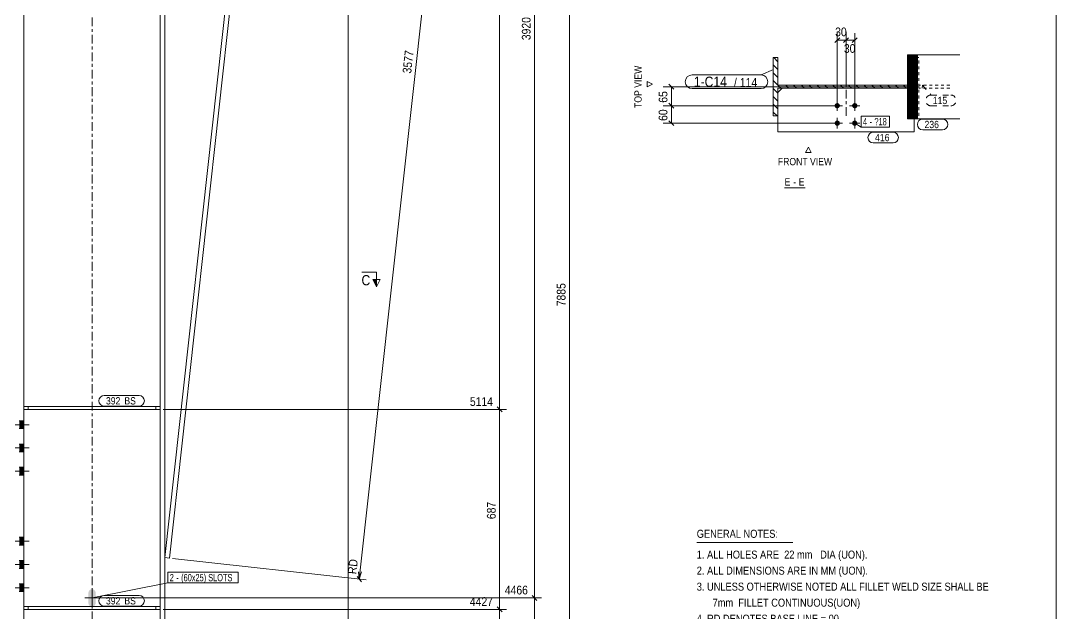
# Model space of a CAD drawing. Header units: millimetres. Extents: x 2 to 579, y 1 to 825.
# Drawn here: x 223.3 to 579, y 195.5 to 399.1 of the extents above; entities that cross this region are included whole.
import ezdxf

# ---------------------------------------------------------------- set-up
doc = ezdxf.new("R2010")
doc.units = ezdxf.units.MM
for name, pattern in [('XKITLINE00', [0]), ('XKITLINE01', [4, 1, -1, 1, -1]), ('XKITLINE02', [4, 2, -2]), ('XKITLINE03', [6, 3, -1, 1, -1])]:
    doc.linetypes.add(name, pattern=pattern)
for name, color, linetype, lineweight in [('Bolt', 3, 'Continuous', 0), ('BoltMark', 7, 'Continuous', 0), ('Dimensions', 7, 'Continuous', 0), ('DrawingSheet', 5, 'Continuous', 0), ('OtherObjectType', 7, 'Continuous', 0), ('Part', 2, 'Continuous', 0), ('PartMark', 7, 'Continuous', 0), ('Section', 6, 'Continuous', 0)]:
    doc.layers.add(name, color=color, linetype=linetype, lineweight=lineweight)
doc.styles.add('ARIAL', font='ARIAL.TTF')
doc.styles.add('ARIAL_NARROW', font='ARIALN.TTF')

# ---------------------------------------------------------------- blocks, each defined once
blk = doc.blocks.new('*A5')
at = {"layer": 'Part', "color": 7, "linetype": 'XKITLINE00', "lineweight": 0}
for p, q in [((483.37, 384.95), (481.95, 386.37)), ((483.37, 382.26), (481.77, 383.86)), ((483.37, 379.56), (481.77, 381.16)), ((483.37, 376.87), (481.77, 378.47)), ((482.02, 375.52), (481.77, 375.78)), ((483.37, 374.18), (482.02, 375.52)), ((484.37, 375.87), (483.37, 376.87)), ((487.06, 375.87), (486.06, 376.87)), ((489.75, 375.87), (488.75, 376.87)), ((492.45, 375.87), (491.45, 376.87)), ((495.14, 375.87), (494.14, 376.87)), ((497.84, 375.87), (496.84, 376.87)), ((500.53, 375.87), (499.53, 376.87)), ((503.22, 375.87), (502.22, 376.87)), ((505.92, 375.87), (504.92, 376.87)), ((508.61, 375.87), (507.61, 376.87)), ((511.31, 375.87), (510.31, 376.87)), ((514, 375.87), (513, 376.87)), ((516.69, 375.87), (515.69, 376.87)), ((519.39, 375.87), (518.39, 376.87)), ((522.08, 375.87), (521.08, 376.87)), ((524.78, 375.87), (523.78, 376.87)), ((527.47, 375.87), (526.47, 376.87)), ((483.37, 371.48), (481.77, 373.08)), ((483.37, 368.79), (481.77, 370.39)), ((483.09, 366.37), (481.77, 367.69))]:
    blk.add_line(p, q, dxfattribs=at)
blk = doc.blocks.new('*A6')
at = {"layer": 'Part', "color": 7, "linetype": 'XKITLINE00', "lineweight": 0}
for p, q in [((527.88, 386.9), (528.12, 387.13)), ((527.88, 386.43), (528.35, 386.9)), ((527.88, 385.96), (528.59, 386.66)), ((527.88, 385.49), (528.82, 386.43)), ((527.88, 385.02), (529.06, 386.19)), ((527.88, 384.55), (529.29, 385.96)), ((527.88, 384.08), (529.53, 385.72)), ((527.88, 383.61), (529.76, 385.49)), ((527.88, 383.14), (530, 385.25)), ((527.88, 382.67), (530.23, 385.02)), ((527.88, 382.2), (530.47, 384.78)), ((527.88, 381.73), (530.7, 384.55)), ((527.88, 381.26), (530.94, 384.31)), ((528.12, 387.13), (528.35, 387.37)), ((528.35, 386.9), (528.82, 387.37)), ((528.59, 386.66), (529.29, 387.37)), ((528.82, 386.43), (529.76, 387.37)), ((529.06, 386.19), (530.23, 387.37)), ((529.29, 385.96), (530.7, 387.37)), ((529.53, 385.72), (531.17, 387.37)), ((529.76, 385.49), (531.37, 387.1)), ((530, 385.25), (531.37, 386.63)), ((530.23, 385.02), (531.37, 386.16)), ((530.47, 384.78), (531.37, 385.69)), ((530.7, 384.55), (531.37, 385.22)), ((530.94, 384.31), (531.37, 384.75)), ((531.17, 384.08), (531.37, 384.28)), ((527.88, 380.79), (531.17, 384.08)), ((527.88, 380.32), (531.37, 383.81)), ((527.88, 379.85), (531.37, 383.34)), ((527.88, 379.38), (531.37, 382.87)), ((527.88, 378.91), (531.37, 382.4)), ((527.88, 378.43), (531.37, 381.93)), ((527.88, 377.96), (531.37, 381.46)), ((527.88, 377.49), (531.37, 380.99)), ((527.88, 377.02), (531.37, 380.52)), ((527.88, 376.55), (531.37, 380.04)), ((527.88, 376.08), (531.37, 379.57)), ((527.88, 375.61), (531.37, 379.1)), ((527.88, 375.14), (531.37, 378.63)), ((527.88, 374.67), (531.37, 378.16)), ((527.88, 374.2), (531.37, 377.69)), ((527.88, 373.73), (531.37, 377.22)), ((527.88, 373.26), (531.37, 376.75)), ((527.88, 372.79), (531.37, 376.28)), ((527.88, 372.32), (531.37, 375.81)), ((527.88, 371.85), (531.37, 375.34)), ((527.88, 371.38), (531.37, 374.87)), ((527.88, 370.91), (531.37, 374.4)), ((527.88, 370.44), (531.37, 373.93)), ((527.88, 369.97), (531.37, 373.46)), ((527.88, 369.5), (531.37, 372.99)), ((527.88, 369.03), (531.37, 372.52)), ((527.88, 368.56), (531.37, 372.05)), ((527.88, 368.09), (531.37, 371.58)), ((527.88, 367.62), (531.37, 371.11)), ((527.88, 367.15), (531.37, 370.64)), ((527.88, 366.68), (531.37, 370.17)), ((527.88, 366.21), (531.37, 369.7)), ((527.88, 365.74), (531.37, 369.23)), ((527.98, 365.37), (531.37, 368.76)), ((528.45, 365.37), (531.37, 368.29)), ((528.92, 365.37), (531.37, 367.82)), ((529.39, 365.37), (531.37, 367.35)), ((529.87, 365.37), (531.37, 366.88)), ((530.34, 365.37), (531.37, 366.41)), ((530.81, 365.37), (531.37, 365.94)), ((531.28, 365.37), (531.36, 365.46))]:
    blk.add_line(p, q, dxfattribs=at)
blk = doc.blocks.new('*A9')
at = {"layer": 'Bolt'}
for points in [[(224.37, 258.97), (222.77, 258.97), (222.77, 261.67), (224.37, 261.67)], [(224.37, 258.97), (222.77, 258.97), (222.77, 261.67), (224.37, 261.67)], [(224.37, 250.97), (222.77, 250.97), (222.77, 253.67), (224.37, 253.67)], [(224.37, 250.97), (222.77, 250.97), (222.77, 253.67), (224.37, 253.67)], [(224.37, 242.97), (222.77, 242.97), (222.77, 245.67), (224.37, 245.67)], [(224.37, 242.97), (222.77, 242.97), (222.77, 245.67), (224.37, 245.67)], [(224.37, 218.97), (222.77, 218.97), (222.77, 221.67), (224.37, 221.67)], [(224.37, 218.97), (222.77, 218.97), (222.77, 221.67), (224.37, 221.67)], [(224.37, 210.97), (222.77, 210.97), (222.77, 213.67), (224.37, 213.67)], [(224.37, 210.97), (222.77, 210.97), (222.77, 213.67), (224.37, 213.67)], [(224.37, 202.97), (222.77, 202.97), (222.77, 205.67), (224.37, 205.67)], [(224.37, 202.97), (222.77, 202.97), (222.77, 205.67), (224.37, 205.67)]]:
    blk.add_hatch(color=3, dxfattribs=at).paths.add_polyline_path(points, flags=17)
at = {"layer": 'Bolt', "color": 3, "linetype": 'XKITLINE00', "lineweight": 0}
for p, q in [((226.22, 260.32), (218.72, 260.32)), ((226.22, 260.32), (218.72, 260.32)), ((224.37, 261.67), (222.77, 261.67)), ((224.37, 261.67), (222.77, 261.67)), ((224.37, 258.97), (222.77, 258.97)), ((224.37, 258.97), (222.77, 258.97)), ((224.37, 253.67), (222.77, 253.67)), ((224.37, 253.67), (222.77, 253.67)), ((226.22, 252.32), (218.72, 252.32)), ((226.22, 252.32), (218.72, 252.32)), ((224.37, 250.97), (222.77, 250.97)), ((224.37, 250.97), (222.77, 250.97)), ((224.37, 245.67), (222.77, 245.67)), ((224.37, 245.67), (222.77, 245.67)), ((226.22, 244.32), (218.72, 244.32)), ((226.22, 244.32), (218.72, 244.32)), ((224.37, 242.97), (222.77, 242.97)), ((224.37, 242.97), (222.77, 242.97)), ((224.37, 221.67), (222.77, 221.67)), ((224.37, 221.67), (222.77, 221.67)), ((226.22, 220.32), (218.72, 220.32)), ((226.22, 220.32), (218.72, 220.32)), ((224.37, 218.97), (222.77, 218.97)), ((224.37, 218.97), (222.77, 218.97)), ((224.37, 213.67), (222.77, 213.67)), ((224.37, 213.67), (222.77, 213.67)), ((226.22, 212.32), (218.72, 212.32)), ((226.22, 212.32), (218.72, 212.32)), ((224.37, 210.97), (222.77, 210.97)), ((224.37, 210.97), (222.77, 210.97)), ((226.22, 204.32), (218.72, 204.32)), ((226.22, 204.32), (218.72, 204.32)), ((224.37, 205.67), (222.77, 205.67)), ((224.37, 205.67), (222.77, 205.67)), ((224.37, 202.97), (222.77, 202.97)), ((224.37, 202.97), (222.77, 202.97))]:
    blk.add_line(p, q, dxfattribs=at)
blk = doc.blocks.new('*A10')
at = {"layer": 'Bolt'}
blk.add_hatch(color=3, dxfattribs=at).paths.add_polyline_path([(248.25, 197.91), (247.77, 197.82), (247.3, 197.91), (246.89, 198.18), (246.62, 198.59), (246.52, 199.07), (246.52, 202.57), (246.62, 203.05), (246.89, 203.45), (247.3, 203.72), (247.77, 203.82), (248.25, 203.72), (248.66, 203.45), (248.93, 203.05), (249.02, 202.57), (249.02, 199.07), (248.93, 198.59), (248.66, 198.18)], flags=17)
at = {"layer": 'Bolt', "color": 3, "linetype": 'XKITLINE00', "lineweight": 0}
for p, q in [((247.77, 203.32), (247.77, 198.32)), ((250.27, 200.82), (245.27, 200.82))]:
    blk.add_line(p, q, dxfattribs=at)
blk = doc.blocks.new('*A23')
at = {"layer": 'Part', "color": 7, "linetype": 'XKITLINE03', "lineweight": 0}
blk.add_line((247.77, 127.19), (247.77, 642.14), dxfattribs=at)
at = {"layer": 'Part', "color": 2, "linetype": 'XKITLINE00', "lineweight": 0}
for p, q in [((272.77, 127.19), (272.77, 614.67)), ((224.37, 611.32), (224.37, 127.19)), ((271.17, 611.32), (271.17, 127.19))]:
    blk.add_line(p, q, dxfattribs=at)
blk = doc.blocks.new('*A36')
at = {"layer": 'Part', "color": 2, "linetype": 'XKITLINE00', "lineweight": 0}
for p, q in [((271.17, 197.88), (224.37, 197.88)), ((271.17, 196.88), (224.37, 196.88))]:
    blk.add_line(p, q, dxfattribs=at)
at = {"layer": 'Part', "color": 7, "linetype": 'XKITLINE01', "lineweight": 0}
for p, q in [((224.37, 196.88), (224.37, 197.88)), ((225.87, 196.88), (225.87, 197.88)), ((269.67, 196.88), (269.67, 197.88)), ((271.17, 196.88), (271.17, 197.88))]:
    blk.add_line(p, q, dxfattribs=at)
blk = doc.blocks.new('*A37')
at = {"layer": 'Part', "color": 7, "linetype": 'XKITLINE01', "lineweight": 0}
for p, q in [((271.17, 197.88), (224.37, 197.88)), ((224.37, 197.88), (224.37, 196.88)), ((271.17, 196.88), (224.37, 196.88)), ((225.87, 196.88), (225.87, 197.88)), ((269.67, 196.88), (269.67, 197.88)), ((271.17, 196.88), (271.17, 197.88))]:
    blk.add_line(p, q, dxfattribs=at)
blk = doc.blocks.new('*A38')
at = {"layer": 'Part', "color": 2, "linetype": 'XKITLINE00', "lineweight": 0}
for p, q in [((271.17, 266.56), (224.37, 266.56)), ((271.17, 265.56), (224.37, 265.56))]:
    blk.add_line(p, q, dxfattribs=at)
at = {"layer": 'Part', "color": 7, "linetype": 'XKITLINE01', "lineweight": 0}
for p, q in [((224.37, 265.56), (224.37, 266.56)), ((225.87, 265.56), (225.87, 266.56)), ((269.67, 265.56), (269.67, 266.56)), ((271.17, 265.56), (271.17, 266.56))]:
    blk.add_line(p, q, dxfattribs=at)
blk = doc.blocks.new('*A39')
at = {"layer": 'Part', "color": 7, "linetype": 'XKITLINE01', "lineweight": 0}
for p, q in [((271.17, 266.56), (224.37, 266.56)), ((224.37, 266.56), (224.37, 265.56)), ((271.17, 265.56), (224.37, 265.56)), ((225.87, 265.56), (225.87, 266.56)), ((269.67, 265.56), (269.67, 266.56)), ((271.17, 265.56), (271.17, 266.56))]:
    blk.add_line(p, q, dxfattribs=at)
blk = doc.blocks.new('*A41')
at = {"layer": 'Part', "color": 7, "linetype": 'XKITLINE01', "lineweight": 0}
blk.add_line((272.77, 214.67), (272.77, 613.2), dxfattribs=at)
at = {"layer": 'Part', "color": 2, "linetype": 'XKITLINE00', "lineweight": 0}
for p, q in [((313.76, 586.02), (272.77, 214.67)), ((274.36, 214.49), (315.25, 584.98)), ((272.77, 214.67), (274.36, 214.49))]:
    blk.add_line(p, q, dxfattribs=at)
blk = doc.blocks.new('*A46')
at = {"layer": 'Part', "color": 7, "linetype": 'XKITLINE03', "lineweight": 0}
for p, q in [((247.77, 127.19), (247.77, 200.82)), ((247.77, 96.29), (247.77, 127.09)), ((247.77, 71.19), (247.77, 96.19))]:
    blk.add_line(p, q, dxfattribs=at)
at = {"layer": 'Part', "color": 2, "linetype": 'XKITLINE00', "lineweight": 0}
for p, q in [((240.27, 127.19), (240.27, 190.82)), ((240.27, 190.82), (255.27, 190.82)), ((255.27, 127.19), (255.27, 190.82)), ((240.27, 96.29), (240.27, 127.09)), ((255.27, 96.29), (255.27, 127.09)), ((240.27, 81.19), (240.27, 96.19)), ((255.27, 81.19), (255.27, 96.19)), ((240.27, 81.19), (255.27, 81.19))]:
    blk.add_line(p, q, dxfattribs=at)
at = {"layer": 'Part', "color": 7, "linetype": 'XKITLINE01', "lineweight": 0}
for p, q in [((247.45, 190.82), (247.45, 127.19)), ((248.1, 190.82), (248.1, 127.19)), ((247.45, 127.09), (247.45, 96.29)), ((248.1, 127.09), (248.1, 96.29)), ((247.45, 96.19), (247.45, 81.19)), ((248.1, 96.19), (248.1, 81.19))]:
    blk.add_line(p, q, dxfattribs=at)
blk = doc.blocks.new('*A111')
at = {"layer": 'Bolt'}
for points in [[(502.87, 369.91), (502.87, 369.96), (502.88, 370), (502.88, 370.05), (502.89, 370.09), (502.9, 370.13), (502.92, 370.17), (502.93, 370.21), (502.95, 370.25), (502.97, 370.29), (502.99, 370.33), (503.02, 370.37), (503.04, 370.41), (503.07, 370.44), (503.1, 370.47), (503.13, 370.51), (503.16, 370.54), (503.2, 370.57), (503.23, 370.59), (503.27, 370.62), (503.3, 370.64), (503.34, 370.66), (503.38, 370.68), (503.42, 370.7), (503.46, 370.72), (503.5, 370.73), (503.55, 370.74), (503.59, 370.75), (503.63, 370.76), (503.68, 370.77), (503.72, 370.77), (503.77, 370.77), (503.81, 370.77), (503.85, 370.77), (503.9, 370.76), (503.94, 370.75), (503.98, 370.74), (504.03, 370.73), (504.07, 370.72), (504.11, 370.7), (504.15, 370.68), (504.19, 370.66), (504.23, 370.64), (504.27, 370.62), (504.3, 370.59), (504.34, 370.57), (504.37, 370.54), (504.4, 370.51), (504.43, 370.47), (504.46, 370.44), (504.49, 370.41), (504.51, 370.37), (504.54, 370.33), (504.56, 370.29), (504.58, 370.25), (504.6, 370.21), (504.61, 370.17), (504.63, 370.13), (504.64, 370.09), (504.65, 370.05), (504.66, 370), (504.66, 369.96), (504.66, 369.91), (504.67, 369.87), (504.66, 369.83), (504.66, 369.78), (504.66, 369.74), (504.65, 369.69), (504.64, 369.65), (504.63, 369.61), (504.61, 369.57), (504.6, 369.53), (504.58, 369.48), (504.56, 369.45), (504.54, 369.41), (504.51, 369.37), (504.49, 369.33), (504.46, 369.3), (504.43, 369.27), (504.4, 369.23), (504.37, 369.2), (504.34, 369.17), (504.3, 369.15), (504.27, 369.12), (504.23, 369.1), (504.19, 369.08), (504.15, 369.06), (504.11, 369.04), (504.07, 369.02), (504.03, 369.01), (503.98, 369), (503.94, 368.99), (503.9, 368.98), (503.85, 368.97), (503.81, 368.97), (503.77, 368.97), (503.72, 368.97), (503.68, 368.97), (503.63, 368.98), (503.59, 368.99), (503.55, 369), (503.5, 369.01), (503.46, 369.02), (503.42, 369.04), (503.38, 369.06), (503.34, 369.08), (503.3, 369.1), (503.27, 369.12), (503.23, 369.15), (503.2, 369.17), (503.16, 369.2), (503.13, 369.23), (503.1, 369.27), (503.07, 369.3), (503.04, 369.33), (503.02, 369.37), (502.99, 369.41), (502.97, 369.45), (502.95, 369.48), (502.93, 369.53), (502.92, 369.57), (502.9, 369.61), (502.89, 369.65), (502.88, 369.69), (502.88, 369.74), (502.87, 369.78), (502.87, 369.83), (502.87, 369.87)], [(508.87, 369.91), (508.87, 369.96), (508.88, 370), (508.88, 370.05), (508.89, 370.09), (508.9, 370.13), (508.92, 370.17), (508.93, 370.21), (508.95, 370.25), (508.97, 370.29), (508.99, 370.33), (509.02, 370.37), (509.04, 370.41), (509.07, 370.44), (509.1, 370.47), (509.13, 370.51), (509.16, 370.54), (509.2, 370.57), (509.23, 370.59), (509.27, 370.62), (509.3, 370.64), (509.34, 370.66), (509.38, 370.68), (509.42, 370.7), (509.46, 370.72), (509.5, 370.73), (509.55, 370.74), (509.59, 370.75), (509.63, 370.76), (509.68, 370.77), (509.72, 370.77), (509.77, 370.77), (509.81, 370.77), (509.85, 370.77), (509.9, 370.76), (509.94, 370.75), (509.98, 370.74), (510.03, 370.73), (510.07, 370.72), (510.11, 370.7), (510.15, 370.68), (510.19, 370.66), (510.23, 370.64), (510.27, 370.62), (510.3, 370.59), (510.34, 370.57), (510.37, 370.54), (510.4, 370.51), (510.43, 370.47), (510.46, 370.44), (510.49, 370.41), (510.51, 370.37), (510.54, 370.33), (510.56, 370.29), (510.58, 370.25), (510.6, 370.21), (510.61, 370.17), (510.63, 370.13), (510.64, 370.09), (510.65, 370.05), (510.66, 370), (510.66, 369.96), (510.66, 369.91), (510.67, 369.87), (510.66, 369.83), (510.66, 369.78), (510.66, 369.74), (510.65, 369.69), (510.64, 369.65), (510.63, 369.61), (510.61, 369.57), (510.6, 369.53), (510.58, 369.48), (510.56, 369.45), (510.54, 369.41), (510.51, 369.37), (510.49, 369.33), (510.46, 369.3), (510.43, 369.27), (510.4, 369.23), (510.37, 369.2), (510.34, 369.17), (510.3, 369.15), (510.27, 369.12), (510.23, 369.1), (510.19, 369.08), (510.15, 369.06), (510.11, 369.04), (510.07, 369.02), (510.03, 369.01), (509.98, 369), (509.94, 368.99), (509.9, 368.98), (509.85, 368.97), (509.81, 368.97), (509.77, 368.97), (509.72, 368.97), (509.68, 368.97), (509.63, 368.98), (509.59, 368.99), (509.55, 369), (509.5, 369.01), (509.46, 369.02), (509.42, 369.04), (509.38, 369.06), (509.34, 369.08), (509.3, 369.1), (509.27, 369.12), (509.23, 369.15), (509.2, 369.17), (509.16, 369.2), (509.13, 369.23), (509.1, 369.27), (509.07, 369.3), (509.04, 369.33), (509.02, 369.37), (508.99, 369.41), (508.97, 369.45), (508.95, 369.48), (508.93, 369.53), (508.92, 369.57), (508.9, 369.61), (508.89, 369.65), (508.88, 369.69), (508.88, 369.74), (508.87, 369.78), (508.87, 369.83), (508.87, 369.87)], [(502.87, 363.91), (502.87, 363.96), (502.88, 364), (502.88, 364.05), (502.89, 364.09), (502.9, 364.13), (502.92, 364.17), (502.93, 364.21), (502.95, 364.25), (502.97, 364.29), (502.99, 364.33), (503.02, 364.37), (503.04, 364.41), (503.07, 364.44), (503.1, 364.47), (503.13, 364.51), (503.16, 364.54), (503.2, 364.57), (503.23, 364.59), (503.27, 364.62), (503.3, 364.64), (503.34, 364.66), (503.38, 364.68), (503.42, 364.7), (503.46, 364.72), (503.5, 364.73), (503.55, 364.74), (503.59, 364.75), (503.63, 364.76), (503.68, 364.77), (503.72, 364.77), (503.77, 364.77), (503.81, 364.77), (503.85, 364.77), (503.9, 364.76), (503.94, 364.75), (503.98, 364.74), (504.03, 364.73), (504.07, 364.72), (504.11, 364.7), (504.15, 364.68), (504.19, 364.66), (504.23, 364.64), (504.27, 364.62), (504.3, 364.59), (504.34, 364.57), (504.37, 364.54), (504.4, 364.51), (504.43, 364.47), (504.46, 364.44), (504.49, 364.41), (504.51, 364.37), (504.54, 364.33), (504.56, 364.29), (504.58, 364.25), (504.6, 364.21), (504.61, 364.17), (504.63, 364.13), (504.64, 364.09), (504.65, 364.05), (504.66, 364), (504.66, 363.96), (504.66, 363.91), (504.67, 363.87), (504.66, 363.83), (504.66, 363.78), (504.66, 363.74), (504.65, 363.69), (504.64, 363.65), (504.63, 363.61), (504.61, 363.57), (504.6, 363.53), (504.58, 363.48), (504.56, 363.45), (504.54, 363.41), (504.51, 363.37), (504.49, 363.33), (504.46, 363.3), (504.43, 363.27), (504.4, 363.23), (504.37, 363.2), (504.34, 363.17), (504.3, 363.15), (504.27, 363.12), (504.23, 363.1), (504.19, 363.08), (504.15, 363.06), (504.11, 363.04), (504.07, 363.02), (504.03, 363.01), (503.98, 363), (503.94, 362.99), (503.9, 362.98), (503.85, 362.97), (503.81, 362.97), (503.77, 362.97), (503.72, 362.97), (503.68, 362.97), (503.63, 362.98), (503.59, 362.99), (503.55, 363), (503.5, 363.01), (503.46, 363.02), (503.42, 363.04), (503.38, 363.06), (503.34, 363.08), (503.3, 363.1), (503.27, 363.12), (503.23, 363.15), (503.2, 363.17), (503.16, 363.2), (503.13, 363.23), (503.1, 363.27), (503.07, 363.3), (503.04, 363.33), (503.02, 363.37), (502.99, 363.41), (502.97, 363.45), (502.95, 363.48), (502.93, 363.53), (502.92, 363.57), (502.9, 363.61), (502.89, 363.65), (502.88, 363.69), (502.88, 363.74), (502.87, 363.78), (502.87, 363.83), (502.87, 363.87)], [(508.87, 363.91), (508.87, 363.96), (508.88, 364), (508.88, 364.05), (508.89, 364.09), (508.9, 364.13), (508.92, 364.17), (508.93, 364.21), (508.95, 364.25), (508.97, 364.29), (508.99, 364.33), (509.02, 364.37), (509.04, 364.41), (509.07, 364.44), (509.1, 364.47), (509.13, 364.51), (509.16, 364.54), (509.2, 364.57), (509.23, 364.59), (509.27, 364.62), (509.3, 364.64), (509.34, 364.66), (509.38, 364.68), (509.42, 364.7), (509.46, 364.72), (509.5, 364.73), (509.55, 364.74), (509.59, 364.75), (509.63, 364.76), (509.68, 364.77), (509.72, 364.77), (509.77, 364.77), (509.81, 364.77), (509.85, 364.77), (509.9, 364.76), (509.94, 364.75), (509.98, 364.74), (510.03, 364.73), (510.07, 364.72), (510.11, 364.7), (510.15, 364.68), (510.19, 364.66), (510.23, 364.64), (510.27, 364.62), (510.3, 364.59), (510.34, 364.57), (510.37, 364.54), (510.4, 364.51), (510.43, 364.47), (510.46, 364.44), (510.49, 364.41), (510.51, 364.37), (510.54, 364.33), (510.56, 364.29), (510.58, 364.25), (510.6, 364.21), (510.61, 364.17), (510.63, 364.13), (510.64, 364.09), (510.65, 364.05), (510.66, 364), (510.66, 363.96), (510.66, 363.91), (510.67, 363.87), (510.66, 363.83), (510.66, 363.78), (510.66, 363.74), (510.65, 363.69), (510.64, 363.65), (510.63, 363.61), (510.61, 363.57), (510.6, 363.53), (510.58, 363.48), (510.56, 363.45), (510.54, 363.41), (510.51, 363.37), (510.49, 363.33), (510.46, 363.3), (510.43, 363.27), (510.4, 363.23), (510.37, 363.2), (510.34, 363.17), (510.3, 363.15), (510.27, 363.12), (510.23, 363.1), (510.19, 363.08), (510.15, 363.06), (510.11, 363.04), (510.07, 363.02), (510.03, 363.01), (509.98, 363), (509.94, 362.99), (509.9, 362.98), (509.85, 362.97), (509.81, 362.97), (509.77, 362.97), (509.72, 362.97), (509.68, 362.97), (509.63, 362.98), (509.59, 362.99), (509.55, 363), (509.5, 363.01), (509.46, 363.02), (509.42, 363.04), (509.38, 363.06), (509.34, 363.08), (509.3, 363.1), (509.27, 363.12), (509.23, 363.15), (509.2, 363.17), (509.16, 363.2), (509.13, 363.23), (509.1, 363.27), (509.07, 363.3), (509.04, 363.33), (509.02, 363.37), (508.99, 363.41), (508.97, 363.45), (508.95, 363.48), (508.93, 363.53), (508.92, 363.57), (508.9, 363.61), (508.89, 363.65), (508.88, 363.69), (508.88, 363.74), (508.87, 363.78), (508.87, 363.83), (508.87, 363.87)]]:
    blk.add_hatch(color=3, dxfattribs=at).paths.add_polyline_path(points, flags=17)
at = {"layer": 'Bolt', "color": 3, "linetype": 'XKITLINE00', "lineweight": 0}
for p, q in [((503.77, 368.07), (503.77, 371.67)), ((509.77, 368.07), (509.77, 371.67)), ((505.57, 369.87), (501.97, 369.87)), ((511.57, 369.87), (507.97, 369.87)), ((505.57, 363.87), (501.97, 363.87)), ((503.77, 362.07), (503.77, 365.67)), ((511.57, 363.87), (507.97, 363.87)), ((509.77, 362.07), (509.77, 365.67))]:
    blk.add_line(p, q, dxfattribs=at)
blk = doc.blocks.new('*A112')
at = {"layer": 'Part', "color": 2, "linetype": 'XKITLINE00', "lineweight": 0}
for p, q in [((481.77, 366.37), (481.77, 386.37)), ((481.77, 386.37), (483.37, 386.37)), ((483.37, 386.37), (483.37, 376.87)), ((483.37, 376.87), (527.88, 376.87)), ((527.88, 375.87), (483.37, 375.87)), ((483.37, 375.87), (483.37, 366.37)), ((527.88, 376.87), (527.88, 375.87)), ((483.37, 366.37), (481.77, 366.37))]:
    blk.add_line(p, q, dxfattribs=at)
at = {"layer": 'Part', "color": 7, "linetype": 'XKITLINE03', "lineweight": 0}
for p, q in [((506.77, 366.37), (506.77, 386.37)), ((516.77, 376.37), (496.77, 376.37))]:
    blk.add_line(p, q, dxfattribs=at)
at = {"layer": 'Part', "color": 7, "linetype": 'XKITLINE01', "lineweight": 0}
for p, q in [((531.77, 386.37), (530.17, 386.37)), ((530.17, 386.37), (530.17, 376.87)), ((531.77, 366.37), (531.77, 386.37)), ((530.17, 376.87), (527.88, 376.87)), ((530.17, 375.87), (527.88, 375.87)), ((530.17, 375.87), (530.17, 366.37)), ((530.17, 366.37), (531.77, 366.37))]:
    blk.add_line(p, q, dxfattribs=at)
blk = doc.blocks.new('*A113')
at = {"layer": 'Part', "color": 2, "linetype": 'XKITLINE00', "lineweight": 0}
for p, q in [((545.84, 387.37), (527.88, 387.37)), ((527.88, 365.37), (527.88, 387.37)), ((531.37, 365.37), (531.37, 387.37)), ((545.84, 365.37), (527.88, 365.37))]:
    blk.add_line(p, q, dxfattribs=at)
blk = doc.blocks.new('*A114')
at = {"layer": 'Part', "color": 7, "linetype": 'XKITLINE01', "lineweight": 0}
for p, q in [((542.41, 376.87), (531.76, 376.87)), ((531.76, 375.87), (531.76, 376.87)), ((542.38, 375.87), (531.76, 375.87)), ((532.98, 375.87), (532.99, 376.87))]:
    blk.add_line(p, q, dxfattribs=at)
blk = doc.blocks.new('*A115')
at = {"layer": 'Part', "color": 2, "linetype": 'XKITLINE00', "lineweight": 0}
for p, q in [((484.87, 375.87), (483.37, 374.37)), ((483.37, 360.87), (483.37, 366.37)), ((530.17, 360.87), (530.17, 365.37)), ((483.37, 360.87), (530.17, 360.87))]:
    blk.add_line(p, q, dxfattribs=at)
at = {"layer": 'Part', "color": 7, "linetype": 'XKITLINE01', "lineweight": 0}
for p, q in [((483.37, 366.37), (483.37, 374.37)), ((528.67, 375.87), (484.87, 375.87)), ((530.17, 374.37), (528.67, 375.87)), ((530.17, 365.37), (530.17, 374.37))]:
    blk.add_line(p, q, dxfattribs=at)
blk = doc.blocks.new('*A136')
at = {"layer": 'DrawingSheet', "color": 5, "linetype": 'XKITLINE00', "lineweight": 0}
blk.add_line((579, 5), (579, 825), dxfattribs=at)
blk = doc.blocks.new('*A138')
at = {"layer": 'OtherObjectType', "color": 7, "linetype": 'XKITLINE00', "lineweight": 0}
blk.add_line((455.5, 219.82), (488.5, 219.82), dxfattribs=at)
at = {"layer": 'OtherObjectType', "color": 7, "style": 'ARIAL_NARROW', "width": 1.008832}
for s, p in [('GENERAL NOTES:', (455.5, 221.47)), ('1. ALL HOLES ARE  22 mm   DIA (UON).', (455.5, 214.32)), ('2. ALL DIMENSIONS ARE IN MM (UON).', (455.5, 208.82)), ('3. UNLESS OTHERWISE NOTED ALL FILLET WELD SIZE SHALL BE', (455.5, 203.32)), ('7mm  FILLET CONTINUOUS(UON)', (460.95, 197.82)), ('4. RD DENOTES BASE LINE = 00', (455.5, 192.32))]:
    blk.add_text(s, height=2.75, dxfattribs=at).set_placement(p)
blk = doc.blocks.new('*A155')
at = {"layer": 'Dimensions', "color": 7, "linetype": 'XKITLINE00', "lineweight": 0}
blk.add_line((411.77, 68.19), (411.77, 542.69), dxfattribs=at)
at = {"layer": 'Dimensions', "color": 3, "style": 'ARIAL', "width": 0.85}
blk.add_text('7885', height=3, rotation=90.0002, dxfattribs=at).set_placement((410.42, 300.99))
blk = doc.blocks.new('*A157')
at = {"layer": 'Dimensions', "color": 7, "linetype": 'XKITLINE00', "lineweight": 0}
for p, q in [((248.77, 200.82), (402.17, 200.82)), ((398.93, 201.67), (400.62, 199.97)), ((399.77, 68.19), (399.77, 200.82)), ((273.77, 68.19), (402.17, 68.19)), ((398.93, 69.04), (400.62, 67.34))]:
    blk.add_line(p, q, dxfattribs=at)
at = {"layer": 'Dimensions', "color": 3}
for p in [(399.77, 200.82), (399.77, 68.19)]:
    blk.add_point(p, dxfattribs=at)
at = {"layer": 'Dimensions', "color": 3, "style": 'ARIAL', "width": 0.85}
blk.add_text('4466', height=3, dxfattribs=at).set_placement((389.57, 202.02))
blk.add_text('4466', height=3, rotation=90.0002, dxfattribs=at).set_placement((398.42, 130.06))
blk = doc.blocks.new('*A158')
at = {"layer": 'Dimensions', "color": 7, "linetype": 'XKITLINE00', "lineweight": 0}
for p, q in [((399.77, 200.82), (399.77, 592.82)), ((248.77, 200.82), (402.17, 200.82)), ((398.93, 201.67), (400.62, 199.97))]:
    blk.add_line(p, q, dxfattribs=at)
at = {"layer": 'Dimensions', "color": 3}
blk.add_point((399.77, 200.82), dxfattribs=at)
at = {"layer": 'Dimensions', "color": 3, "style": 'ARIAL', "width": 0.85}
blk.add_text('3920', height=3, rotation=90.0002, dxfattribs=at).set_placement((398.42, 392.37))
blk = doc.blocks.new('*A160')
at = {"layer": 'Dimensions', "color": 7, "linetype": 'XKITLINE00', "lineweight": 0}
for p, q in [((272.17, 196.88), (390.17, 196.88)), ((386.93, 197.72), (388.62, 196.03)), ((387.77, 68.19), (387.77, 196.88)), ((273.77, 68.19), (390.17, 68.19)), ((386.93, 69.04), (388.62, 67.34))]:
    blk.add_line(p, q, dxfattribs=at)
at = {"layer": 'Dimensions', "color": 3}
for p in [(387.77, 196.88), (387.77, 68.19)]:
    blk.add_point(p, dxfattribs=at)
at = {"layer": 'Dimensions', "color": 3, "style": 'ARIAL', "width": 0.85}
blk.add_text('4427', height=3, dxfattribs=at).set_placement((377.57, 198.08))
blk.add_text('4427', height=3, rotation=90.0002, dxfattribs=at).set_placement((386.42, 128.08))
blk = doc.blocks.new('*A161')
at = {"layer": 'Dimensions', "color": 7, "linetype": 'XKITLINE00', "lineweight": 0}
for p, q in [((272.17, 265.56), (390.17, 265.56)), ((386.93, 266.41), (388.62, 264.71)), ((387.77, 196.88), (387.77, 265.56)), ((272.17, 196.88), (390.17, 196.88)), ((386.93, 197.72), (388.62, 196.03))]:
    blk.add_line(p, q, dxfattribs=at)
at = {"layer": 'Dimensions', "color": 3}
for p in [(387.77, 265.56), (387.77, 196.88)]:
    blk.add_point(p, dxfattribs=at)
at = {"layer": 'Dimensions', "color": 3, "style": 'ARIAL', "width": 0.85}
blk.add_text('5114', height=3, dxfattribs=at).set_placement((377.57, 266.76))
blk.add_text('687', height=3, rotation=90.0002, dxfattribs=at).set_placement((386.42, 227.88))
blk = doc.blocks.new('*A162')
at = {"layer": 'Dimensions', "color": 7, "linetype": 'XKITLINE00', "lineweight": 0}
for p, q in [((223.77, 649.62), (390.17, 649.62)), ((386.93, 650.46), (388.62, 648.77)), ((387.77, 265.56), (387.77, 649.62)), ((272.17, 265.56), (390.17, 265.56)), ((386.93, 266.41), (388.62, 264.71))]:
    blk.add_line(p, q, dxfattribs=at)
at = {"layer": 'Dimensions', "color": 3}
for p in [(387.77, 649.62), (387.77, 265.56)]:
    blk.add_point(p, dxfattribs=at)
at = {"layer": 'Dimensions', "color": 3, "style": 'ARIAL', "width": 0.85}
blk.add_text('8954', height=3, dxfattribs=at).set_placement((377.57, 650.82))
blk.add_text('3841', height=3, rotation=90.0002, dxfattribs=at).set_placement((386.42, 453.14))
blk = doc.blocks.new('*A167')
at = {"layer": 'Dimensions', "color": 7, "linetype": 'XKITLINE00', "lineweight": 0}
blk.add_line((335.77, 186.82), (335.77, 649.62), dxfattribs=at)
blk = doc.blocks.new('*A179')
at = {"layer": 'Dimensions', "color": 7, "linetype": 'XKITLINE00', "lineweight": 0}
for p, q in [((314.6, 569.96), (381.21, 562.61)), ((339.59, 207.3), (378.83, 562.87)), ((378.08, 563.81), (379.58, 561.94)), ((275.36, 214.38), (341.97, 207.03)), ((275.36, 214.38), (341.97, 207.03)), ((340.38, 214.47), (339.59, 207.3)), ((338.84, 208.23), (340.34, 206.36)), ((339.36, 209.83), (339.59, 207.3)), ((340.36, 209.73), (339.59, 207.3))]:
    blk.add_line(p, q, dxfattribs=at)
at = {"layer": 'Dimensions', "color": 3}
for p in [(378.83, 562.87), (339.59, 207.3)]:
    blk.add_point(p, dxfattribs=at)
at = {"layer": 'Dimensions', "color": 7}
blk.add_point((339.59, 207.3), dxfattribs=at)
at = {"layer": 'Dimensions', "color": 3, "style": 'ARIAL', "width": 0.85}
for s, rotation, p in [('3577', -6.2968, (368.82, 565.18)), ('3577', 83.7034, (357.38, 380.81)), ('RD', 83.7034, (338.55, 208.86))]:
    blk.add_text(s, height=3, rotation=rotation, dxfattribs=at).set_placement(p)
blk = doc.blocks.new('*A184')
at = {"layer": 'BoltMark', "color": 7, "linetype": 'XKITLINE00', "lineweight": 0}
for p, q in [((273.86, 209.65), (297.98, 209.65)), ((273.86, 205.95), (273.86, 209.65)), ((297.98, 205.95), (297.98, 209.65)), ((247.77, 200.82), (273.86, 205.95)), ((273.86, 205.95), (297.98, 205.95))]:
    blk.add_line(p, q, dxfattribs=at)
at = {"layer": 'BoltMark', "color": 3, "style": 'ARIAL_NARROW', "width": 0.85}
for s, p in [('2', (274.46, 206.55)), ('-', (276.73, 206.55)), ('(60x25) SLOTS', (278.39, 206.55))]:
    blk.add_text(s, height=2.5, dxfattribs=at).set_placement(p)
blk = doc.blocks.new('*A200')
at = {"layer": 'PartMark', "color": 7, "linetype": 'XKITLINE00', "lineweight": 0}
for p, q in [((251.96, 270.36), (263.92, 270.36)), ((251.96, 266.66), (263.92, 266.66))]:
    blk.add_line(p, q, dxfattribs=at)
for centre, start, end in [((251.96, 268.51), 90, 270), ((263.92, 268.51), 270, 90)]:
    blk.add_arc(centre, 1.85, start, end, dxfattribs=at)
at = {"layer": 'PartMark', "color": 3, "style": 'ARIAL', "width": 0.85}
for s, p in [('392', (252.56, 267.26)), ('BS', (258.88, 267.26))]:
    blk.add_text(s, height=2.5, dxfattribs=at).set_placement(p)
blk = doc.blocks.new('*A201')
at = {"layer": 'PartMark', "color": 7, "linetype": 'XKITLINE00', "lineweight": 0}
for p, q in [((251.96, 201.68), (263.92, 201.68)), ((251.96, 197.98), (263.92, 197.98))]:
    blk.add_line(p, q, dxfattribs=at)
for centre, start, end in [((251.96, 199.83), 90, 270), ((263.92, 199.83), 270, 90)]:
    blk.add_arc(centre, 1.85, start, end, dxfattribs=at)
at = {"layer": 'PartMark', "color": 3, "style": 'ARIAL', "width": 0.85}
for s, p in [('392', (252.56, 198.58)), ('BS', (258.88, 198.58))]:
    blk.add_text(s, height=2.5, dxfattribs=at).set_placement(p)
blk = doc.blocks.new('*A203')
at = {"layer": 'Section'}
for points in [[(188.46, 310.19), (187.21, 307.69), (187.21, 310.19)], [(345.46, 310.19), (345.46, 307.69), (344.21, 310.19)]]:
    blk.add_hatch(color=3, dxfattribs=at).paths.add_polyline_path(points, flags=17)
at = {"layer": 'Section', "color": 3, "linetype": 'XKITLINE00', "lineweight": 0}
for p, q in [((187.21, 307.69), (185.96, 310.19)), ((188.46, 310.19), (185.96, 310.19)), ((187.21, 307.69), (188.46, 310.19)), ((344.21, 310.19), (346.71, 310.19)), ((345.46, 307.69), (344.21, 310.19)), ((346.71, 310.19), (345.46, 307.69))]:
    blk.add_line(p, q, dxfattribs=at)
at = {"layer": 'Section', "color": 1, "linetype": 'XKITLINE00', "lineweight": 0}
for p, q in [((187.21, 312.69), (192.21, 312.69)), ((187.21, 312.69), (187.21, 307.69)), ((345.46, 312.69), (340.46, 312.69)), ((345.46, 312.69), (345.46, 307.69))]:
    blk.add_line(p, q, dxfattribs=at)
at = {"layer": 'Section', "color": 7, "style": 'ARIAL', "width": 0.85}
for p in [(188.96, 308.19), (340.34, 308.19)]:
    blk.add_text('C', height=3.5, dxfattribs=at).set_placement(p)
blk = doc.blocks.new('*A289')
at = {"layer": 'Dimensions', "color": 7, "linetype": 'XKITLINE00', "lineweight": 0}
for p, q in [((503.77, 370.87), (503.77, 395.22)), ((506.77, 377.37), (506.77, 395.22)), ((504.61, 393.22), (502.92, 391.52)), ((503.77, 392.37), (506.77, 392.37)), ((507.61, 393.22), (505.92, 391.52))]:
    blk.add_line(p, q, dxfattribs=at)
at = {"layer": 'Dimensions', "color": 3}
for p in [(503.77, 392.37), (506.77, 392.37)]:
    blk.add_point(p, dxfattribs=at)
at = {"layer": 'Dimensions', "color": 3, "style": 'ARIAL', "width": 0.85}
blk.add_text('30', height=3, dxfattribs=at).set_placement((503.04, 393.72))
blk = doc.blocks.new('*A290')
at = {"layer": 'Dimensions', "color": 7, "linetype": 'XKITLINE00', "lineweight": 0}
for p, q in [((507.61, 393.22), (505.92, 391.52)), ((506.77, 377.37), (506.77, 394.77)), ((506.77, 392.37), (509.77, 392.37)), ((510.61, 393.22), (508.92, 391.52)), ((509.77, 370.87), (509.77, 394.77))]:
    blk.add_line(p, q, dxfattribs=at)
at = {"layer": 'Dimensions', "color": 3}
for p in [(506.77, 392.37), (509.77, 392.37)]:
    blk.add_point(p, dxfattribs=at)
at = {"layer": 'Dimensions', "color": 3, "style": 'ARIAL', "width": 0.85}
blk.add_text('30', height=3, dxfattribs=at).set_placement((506.04, 388.02))
blk = doc.blocks.new('*A291')
at = {"layer": 'Dimensions', "color": 7, "linetype": 'XKITLINE00', "lineweight": 0}
for p, q in [((445.92, 370.72), (447.61, 369.02)), ((502.77, 369.87), (443.92, 369.87)), ((446.77, 363.87), (446.77, 369.87)), ((502.77, 363.87), (443.92, 363.87)), ((445.92, 364.72), (447.61, 363.02))]:
    blk.add_line(p, q, dxfattribs=at)
at = {"layer": 'Dimensions', "color": 3}
for p in [(446.77, 369.87), (446.77, 363.87)]:
    blk.add_point(p, dxfattribs=at)
at = {"layer": 'Dimensions', "color": 3, "style": 'ARIAL', "width": 0.85}
blk.add_text('60', height=3, rotation=90.0002, dxfattribs=at).set_placement((445.42, 364.64))
blk = doc.blocks.new('*A292')
at = {"layer": 'Dimensions', "color": 7, "linetype": 'XKITLINE00', "lineweight": 0}
for p, q in [((445.92, 377.22), (447.61, 375.52)), ((530.77, 376.37), (443.92, 376.37)), ((446.77, 369.87), (446.77, 376.37)), ((445.92, 370.72), (447.61, 369.02)), ((502.77, 369.87), (443.92, 369.87))]:
    blk.add_line(p, q, dxfattribs=at)
at = {"layer": 'Dimensions', "color": 3}
for p in [(446.77, 376.37), (446.77, 369.87)]:
    blk.add_point(p, dxfattribs=at)
at = {"layer": 'Dimensions', "color": 3, "style": 'ARIAL', "width": 0.85}
blk.add_text('65', height=3, rotation=90.0002, dxfattribs=at).set_placement((445.42, 370.89))
blk = doc.blocks.new('*A293')
at = {"layer": 'BoltMark', "color": 7, "linetype": 'XKITLINE00', "lineweight": 0}
for p, q in [((509.77, 363.87), (512, 362.54)), ((512, 366.24), (521.69, 366.24)), ((512, 362.54), (512, 366.24)), ((521.69, 362.54), (521.69, 366.24)), ((512, 362.54), (521.69, 362.54))]:
    blk.add_line(p, q, dxfattribs=at)
at = {"layer": 'BoltMark', "color": 3, "style": 'ARIAL_NARROW', "width": 0.85}
for s, p in [('4', (512.6, 363.14)), ('-', (514.87, 363.14)), ('?18', (516.53, 363.14))]:
    blk.add_text(s, height=2.5, dxfattribs=at).set_placement(p)
blk = doc.blocks.new('*A294')
at = {"layer": 'PartMark', "color": 7, "linetype": 'XKITLINE00', "lineweight": 0}
for p, q in [((516.15, 360.77), (522.92, 360.77)), ((516.15, 357.07), (522.92, 357.07))]:
    blk.add_line(p, q, dxfattribs=at)
for centre, start, end in [((516.15, 358.92), 90, 270), ((522.92, 358.92), 270, 90)]:
    blk.add_arc(centre, 1.85, start, end, dxfattribs=at)
at = {"layer": 'PartMark', "color": 3, "style": 'ARIAL', "width": 0.85}
blk.add_text('416', height=2.5, dxfattribs=at).set_placement((516.75, 357.67))
blk = doc.blocks.new('*A295')
at = {"layer": 'PartMark', "color": 7, "linetype": 'XKITLINE02', "lineweight": 0}
for p, q in [((532.99, 376.87), (535.99, 373.52)), ((535.99, 373.52), (542.76, 373.52)), ((535.99, 369.82), (542.76, 369.82))]:
    blk.add_line(p, q, dxfattribs=at)
for centre, start, end in [((535.99, 371.67), 90, 270), ((542.76, 371.67), 270, 90)]:
    blk.add_arc(centre, 1.85, start, end, dxfattribs=at)
at = {"layer": 'PartMark', "color": 3, "style": 'ARIAL', "width": 0.85}
blk.add_text('115', height=2.5, dxfattribs=at).set_placement((536.59, 370.42))
blk = doc.blocks.new('*A296')
at = {"layer": 'PartMark', "color": 7, "linetype": 'XKITLINE00', "lineweight": 0}
for p, q in [((533.13, 365.27), (539.89, 365.27)), ((533.13, 361.57), (539.89, 361.57))]:
    blk.add_line(p, q, dxfattribs=at)
for centre, start, end in [((533.13, 363.42), 90, 270), ((539.89, 363.42), 270, 90)]:
    blk.add_arc(centre, 1.85, start, end, dxfattribs=at)
at = {"layer": 'PartMark', "color": 3, "style": 'ARIAL', "width": 0.85}
blk.add_text('236', height=2.5, dxfattribs=at).set_placement((533.73, 362.17))
blk = doc.blocks.new('*A297')
at = {"layer": 'PartMark', "color": 7, "linetype": 'XKITLINE00', "lineweight": 0}
for p, q in [((481.82, 382.34), (477.57, 380.45)), ((453.92, 380.45), (477.57, 380.45)), ((453.92, 375.75), (477.57, 375.75))]:
    blk.add_line(p, q, dxfattribs=at)
for centre, start, end in [((453.92, 378.1), 90, 270), ((477.57, 378.1), 270, 90)]:
    blk.add_arc(centre, 2.35, start, end, dxfattribs=at)
at = {"layer": 'PartMark', "color": 1, "style": 'ARIAL', "width": 0.85}
blk.add_text('1-C14', height=3.5, dxfattribs=at).set_placement((454.52, 376.35))
at = {"layer": 'PartMark', "color": 3, "style": 'ARIAL', "width": 0.85}
for s, p in [('/', (468.29, 376.35)), ('114', (470.3, 376.35))]:
    blk.add_text(s, height=3, dxfattribs=at).set_placement(p)
blk = doc.blocks.new('*A298')
at = {"layer": 'OtherObjectType', "color": 7, "linetype": 'XKITLINE00', "lineweight": 0}
for p, q in [((438.44, 376.31), (438.44, 378.18)), ((438.44, 378.18), (440.32, 377.24)), ((440.32, 377.24), (438.44, 376.31)), ((440.32, 377.24), (440.32, 377.24)), ((492.89, 353.79), (493.83, 355.67)), ((494.77, 353.79), (492.89, 353.79)), ((493.83, 355.67), (494.77, 353.79)), ((493.83, 355.67), (493.83, 355.67)), ((485.67, 341.67), (492.73, 341.67))]:
    blk.add_line(p, q, dxfattribs=at)
at = {"layer": 'OtherObjectType', "color": 7, "style": 'ARIAL', "width": 0.85}
blk.add_text('TOP VIEW', height=2.5, rotation=90, dxfattribs=at).set_placement((436.57, 369.09))
for s, p in [('FRONT VIEW', (483.36, 349.42)), ('E', (485.67, 342.42)), ('-', (488.65, 342.42)), ('E', (490.51, 342.42))]:
    blk.add_text(s, height=2.5, dxfattribs=at).set_placement(p)

msp = doc.modelspace()

# ---------------------------------------------------------------- block references
at = {"lineweight": 0}
for name in ['*A136', '*A162', '*A167', '*A41', '*A10', '*A158', '*A179', '*A155', '*A289', '*A290', '*A5', '*A112', '*A6', '*A113', '*A297', '*A292', '*A115', '*A114', '*A295', '*A291', '*A111', '*A293', '*A296', '*A294', '*A203', '*A200', '*A161', '*A38', '*A39', '*A9', '*A138', '*A184', '*A157', '*A46', '*A201', '*A160', '*A36', '*A37']:
    msp.add_blockref(name, (0, 0), dxfattribs=at)
at = {"layer": 'OtherObjectType', "lineweight": 0}
msp.add_blockref('*A298', (0, 0), dxfattribs=at)
at = {"layer": 'Part', "lineweight": 0}
msp.add_blockref('*A23', (0, 0), dxfattribs=at)

doc.saveas('drawing.dxf')
